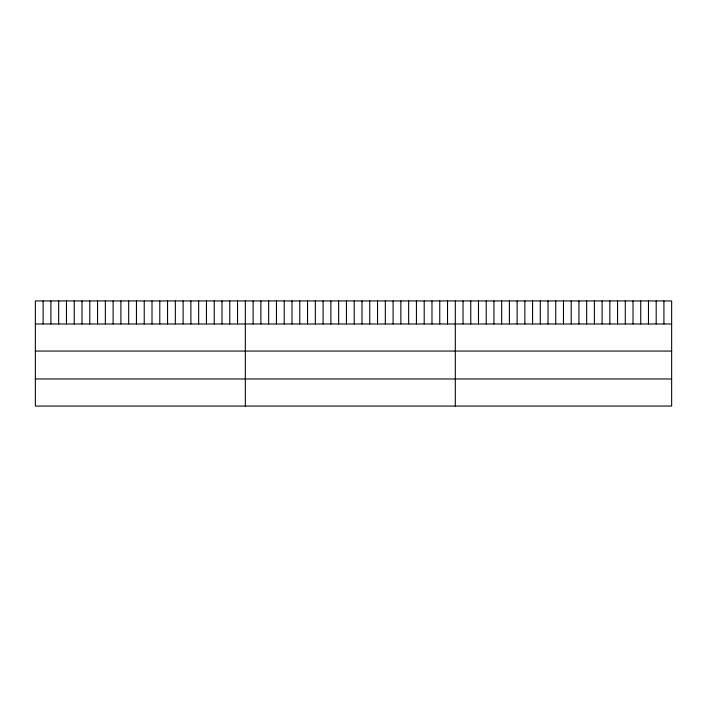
<?xml version="1.0" encoding="UTF-8"?>
<svg xmlns="http://www.w3.org/2000/svg" width="707" height="707" viewBox="0 0 707 707"><rect width="100%" height="100%" fill="white"/><g stroke="black" fill="none" stroke-linecap="round" stroke-linejoin="round"><path stroke-width="1.06" d="M671.65 323.974L671.65 406.057L35.35 406.057L35.35 300.943L671.65 300.943L671.65 323.974L35.35 323.974M35.35 351.061L671.65 351.061M35.35 378.97L671.65 378.97M663.926 300.943L663.926 323.974M656.193 300.943L656.193 323.974M648.469 300.943L648.469 323.974M640.745 300.943L640.745 323.974M633.021 300.943L633.021 323.974M625.288 300.943L625.288 323.974M617.564 300.943L617.564 323.974M609.841 300.943L609.841 323.974M602.108 300.943L602.108 323.974M594.384 300.943L594.384 323.974M586.66 300.943L586.66 323.974M578.936 300.943L578.936 323.974M571.203 300.943L571.203 323.974M563.479 300.943L563.479 323.974M555.755 300.943L555.755 323.974M548.022 300.943L548.022 323.974M540.298 300.943L540.298 323.974M532.574 300.943L532.574 323.974M524.85 300.943L524.85 323.974M517.117 300.943L517.117 323.974M509.394 300.943L509.394 323.974M501.67 300.943L501.67 323.974M493.937 300.943L493.937 323.974M486.213 300.943L486.213 323.974M478.489 300.943L478.489 323.974M470.765 300.943L470.765 323.974M463.032 300.943L463.032 323.974M455.308 300.943L455.308 406.057M447.531 300.943L447.531 323.974M439.754 300.943L439.754 323.974M431.977 300.943L431.977 323.974M424.2 300.943L424.2 323.974M416.423 300.943L416.423 323.974M408.646 300.943L408.646 323.974M400.869 300.943L400.869 323.974M393.092 300.943L393.092 323.974M385.315 300.943L385.315 323.974M377.538 300.943L377.538 323.974M369.761 300.943L369.761 323.974M361.984 300.943L361.984 323.974M354.207 300.943L354.207 323.974M346.43 300.943L346.43 323.974M338.653 300.943L338.653 323.974M330.876 300.943L330.876 323.974M323.099 300.943L323.099 323.974M315.322 300.943L315.322 323.974M307.545 300.943L307.545 323.974M299.768 300.943L299.768 323.974M291.991 300.943L291.991 323.974M284.214 300.943L284.214 323.974M276.437 300.943L276.437 323.974M268.66 300.943L268.66 323.974M260.883 300.943L260.883 323.974M253.106 300.943L253.106 323.974M245.329 300.943L245.329 406.057M237.552 300.943L237.552 323.974M229.775 300.943L229.775 323.974M221.998 300.943L221.998 323.974M214.221 300.943L214.221 323.974M206.444 300.943L206.444 323.974M198.667 300.943L198.667 323.974M190.89 300.943L190.89 323.974M183.113 300.943L183.113 323.974M175.336 300.943L175.336 323.974M167.559 300.943L167.559 323.974M159.782 300.943L159.782 323.974M152.005 300.943L152.005 323.974M144.228 300.943L144.228 323.974M136.451 300.943L136.451 323.974M128.674 300.943L128.674 323.974M120.897 300.943L120.897 323.974M113.12 300.943L113.12 323.974M105.343 300.943L105.343 323.974M97.566 300.943L97.566 323.974M89.789 300.943L89.789 323.974M82.012 300.943L82.012 323.974M74.235 300.943L74.235 323.974M66.458 300.943L66.458 323.974M58.681 300.943L58.681 323.974M50.904 300.943L50.904 323.974M43.127 300.943L43.127 323.974"/></g></svg>
